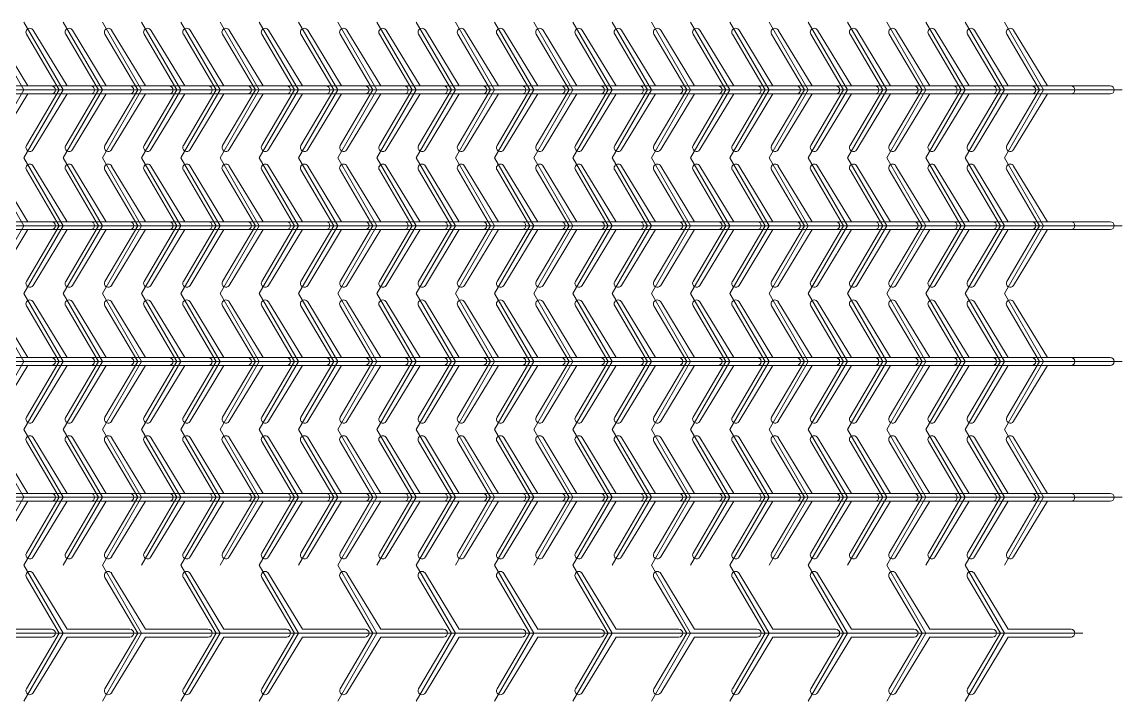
# Model space of a CAD drawing. Header units: metres. Extents: x 0 to 320, y 0 to 183.
# Drawn here: x 179.8 to 320, y 10 to 96.6 of the extents above; entities that cross this region are included whole.
import ezdxf

# ---------------------------------------------------------------- set-up
doc = ezdxf.new("R2010")
doc.units = ezdxf.units.M
doc.layers.add('TOP', color=1, linetype='Continuous', lineweight=0)

msp = doc.modelspace()

# ---------------------------------------------------------------- linework, layer by layer
at = {"layer": 'TOP'}
for p, q in [((180, 87.94), (175, 96.6)), ((180.5, 88.44), (176.18, 95.55)), ((185, 87.94), (180, 96.6)), ((185.5, 88.44), (181.18, 95.55)), ((190, 87.94), (185, 96.6)), ((190.5, 88.44), (186.18, 95.55)), ((195, 87.94), (190, 96.6)), ((195.5, 88.44), (191.18, 95.55)), ((200, 87.94), (195, 96.6)), ((200.5, 88.44), (196.18, 95.55)), ((205, 87.94), (200, 96.6)), ((205.5, 88.44), (201.18, 95.55)), ((210, 87.94), (205, 96.6)), ((210.5, 88.44), (206.18, 95.55)), ((215, 87.94), (210, 96.6)), ((215.5, 88.44), (211.18, 95.55)), ((220, 87.94), (215, 96.6)), ((220.5, 88.44), (216.18, 95.55)), ((225, 87.94), (220, 96.6)), ((225.5, 88.44), (221.18, 95.55)), ((230, 87.94), (225, 96.6)), ((230.5, 88.44), (226.18, 95.55)), ((235, 87.94), (230, 96.6)), ((235.5, 88.44), (231.18, 95.55)), ((240, 87.94), (235, 96.6)), ((240.5, 88.44), (236.18, 95.55)), ((245, 87.94), (240, 96.6)), ((245.5, 88.44), (241.18, 95.55)), ((250, 87.94), (245, 96.6)), ((250.5, 88.44), (246.18, 95.55)), ((255, 87.94), (250, 96.6)), ((255.5, 88.44), (251.18, 95.55)), ((260, 87.94), (255, 96.6)), ((260.5, 88.44), (256.18, 95.55)), ((265, 87.94), (260, 96.6)), ((265.5, 88.44), (261.18, 95.55)), ((270, 87.94), (265, 96.6)), ((270.5, 88.44), (266.18, 95.55)), ((275, 87.94), (270, 96.6)), ((275.5, 88.44), (271.18, 95.55)), ((280, 87.94), (275, 96.6)), ((280.5, 88.44), (276.18, 95.55)), ((285, 87.94), (280, 96.6)), ((285.5, 88.44), (281.18, 95.55)), ((290, 87.94), (285, 96.6)), ((290.5, 88.44), (286.18, 95.55)), ((295, 87.94), (290, 96.6)), ((295.5, 88.44), (291.18, 95.55)), ((300, 87.94), (295, 96.6)), ((300.5, 88.44), (296.18, 95.55)), ((305, 87.94), (300, 96.6)), ((305.5, 88.44), (301.18, 95.55)), ((310, 87.94), (305, 96.6)), ((310.5, 88.44), (306.18, 95.55)), ((180.32, 95.05), (184.5, 87.94)), ((185.32, 95.05), (189.5, 87.94)), ((190.32, 95.05), (194.5, 87.94)), ((195.32, 95.05), (199.5, 87.94)), ((200.32, 95.05), (204.5, 87.94)), ((205.32, 95.05), (209.5, 87.94)), ((210.32, 95.05), (214.5, 87.94)), ((215.32, 95.05), (219.5, 87.94)), ((220.32, 95.05), (224.5, 87.94)), ((225.32, 95.05), (229.5, 87.94)), ((230.32, 95.05), (234.5, 87.94)), ((235.32, 95.05), (239.5, 87.94)), ((240.32, 95.05), (244.5, 87.94)), ((245.32, 95.05), (249.5, 87.94)), ((250.32, 95.05), (254.5, 87.94)), ((255.32, 95.05), (259.5, 87.94)), ((260.32, 95.05), (264.5, 87.94)), ((265.32, 95.05), (269.5, 87.94)), ((270.32, 95.05), (274.5, 87.94)), ((275.32, 95.05), (279.5, 87.94)), ((280.32, 95.05), (284.5, 87.94)), ((285.32, 95.05), (289.5, 87.94)), ((290.32, 95.05), (294.5, 87.94)), ((295.32, 95.05), (299.5, 87.94)), ((300.32, 95.05), (304.5, 87.94)), ((305.32, 95.05), (309.5, 87.94)), ((183.5, 88.44), (175.5, 88.44)), ((188.5, 88.44), (180.5, 88.44)), ((193.5, 88.44), (185.5, 88.44)), ((198.5, 88.44), (190.5, 88.44)), ((203.5, 88.44), (195.5, 88.44)), ((208.5, 88.44), (200.5, 88.44)), ((213.5, 88.44), (205.5, 88.44)), ((218.5, 88.44), (210.5, 88.44)), ((223.5, 88.44), (215.5, 88.44)), ((228.5, 88.44), (220.5, 88.44)), ((233.5, 88.44), (225.5, 88.44)), ((238.5, 88.44), (230.5, 88.44)), ((243.5, 88.44), (235.5, 88.44)), ((248.5, 88.44), (240.5, 88.44)), ((253.5, 88.44), (245.5, 88.44)), ((258.5, 88.44), (250.5, 88.44)), ((263.5, 88.44), (255.5, 88.44)), ((268.5, 88.44), (260.5, 88.44)), ((273.5, 88.44), (265.5, 88.44)), ((278.5, 88.44), (270.5, 88.44)), ((283.5, 88.44), (275.5, 88.44)), ((288.5, 88.44), (280.5, 88.44)), ((293.5, 88.44), (285.5, 88.44)), ((298.5, 88.44), (290.5, 88.44)), ((303.5, 88.44), (295.5, 88.44)), ((308.5, 88.44), (300.5, 88.44)), ((313.5, 88.44), (305.5, 88.44)), ((318.5, 88.44), (310.5, 88.44)), ((170, 87.94), (180, 87.94)), ((180, 87.94), (175, 79.28)), ((175, 87.94), (185, 87.94)), ((175.5, 87.44), (183.5, 87.44)), ((176.18, 80.33), (180.5, 87.44)), ((180, 87.94), (190, 87.94)), ((185, 87.94), (180, 79.28)), ((184.5, 87.94), (180.32, 80.83)), ((180.5, 87.44), (188.5, 87.44)), ((181.18, 80.33), (185.5, 87.44)), ((190, 87.94), (185, 79.28)), ((185, 87.94), (195, 87.94)), ((189.5, 87.94), (185.32, 80.83)), ((185.5, 87.44), (193.5, 87.44)), ((186.18, 80.33), (190.5, 87.44)), ((190, 87.94), (200, 87.94)), ((195, 87.94), (190, 79.28)), ((194.5, 87.94), (190.32, 80.83)), ((190.5, 87.44), (198.5, 87.44)), ((191.18, 80.33), (195.5, 87.44)), ((200, 87.94), (195, 79.28)), ((195, 87.94), (205, 87.94)), ((199.5, 87.94), (195.32, 80.83)), ((195.5, 87.44), (203.5, 87.44)), ((196.18, 80.33), (200.5, 87.44)), ((200, 87.94), (210, 87.94)), ((205, 87.94), (200, 79.28)), ((204.5, 87.94), (200.32, 80.83)), ((200.5, 87.44), (208.5, 87.44)), ((201.18, 80.33), (205.5, 87.44)), ((210, 87.94), (205, 79.28)), ((205, 87.94), (215, 87.94)), ((209.5, 87.94), (205.32, 80.83)), ((205.5, 87.44), (213.5, 87.44)), ((206.18, 80.33), (210.5, 87.44)), ((210, 87.94), (220, 87.94)), ((215, 87.94), (210, 79.28)), ((214.5, 87.94), (210.32, 80.83)), ((210.5, 87.44), (218.5, 87.44)), ((211.18, 80.33), (215.5, 87.44)), ((220, 87.94), (215, 79.28)), ((215, 87.94), (225, 87.94)), ((219.5, 87.94), (215.32, 80.83)), ((215.5, 87.44), (223.5, 87.44)), ((216.18, 80.33), (220.5, 87.44)), ((220, 87.94), (230, 87.94)), ((225, 87.94), (220, 79.28)), ((224.5, 87.94), (220.32, 80.83)), ((220.5, 87.44), (228.5, 87.44)), ((221.18, 80.33), (225.5, 87.44)), ((230, 87.94), (225, 79.28)), ((225, 87.94), (235, 87.94)), ((229.5, 87.94), (225.32, 80.83)), ((225.5, 87.44), (233.5, 87.44)), ((226.18, 80.33), (230.5, 87.44)), ((230, 87.94), (240, 87.94)), ((235, 87.94), (230, 79.28)), ((234.5, 87.94), (230.32, 80.83)), ((230.5, 87.44), (238.5, 87.44)), ((231.18, 80.33), (235.5, 87.44)), ((240, 87.94), (235, 79.28)), ((235, 87.94), (245, 87.94)), ((239.5, 87.94), (235.32, 80.83)), ((235.5, 87.44), (243.5, 87.44)), ((236.18, 80.33), (240.5, 87.44)), ((240, 87.94), (250, 87.94)), ((245, 87.94), (240, 79.28)), ((244.5, 87.94), (240.32, 80.83)), ((240.5, 87.44), (248.5, 87.44)), ((241.18, 80.33), (245.5, 87.44)), ((250, 87.94), (245, 79.28)), ((245, 87.94), (255, 87.94)), ((249.5, 87.94), (245.32, 80.83)), ((245.5, 87.44), (253.5, 87.44)), ((246.18, 80.33), (250.5, 87.44)), ((250, 87.94), (260, 87.94)), ((255, 87.94), (250, 79.28)), ((254.5, 87.94), (250.32, 80.83)), ((250.5, 87.44), (258.5, 87.44)), ((251.18, 80.33), (255.5, 87.44)), ((260, 87.94), (255, 79.28)), ((255, 87.94), (265, 87.94)), ((259.5, 87.94), (255.32, 80.83)), ((255.5, 87.44), (263.5, 87.44)), ((256.18, 80.33), (260.5, 87.44)), ((260, 87.94), (270, 87.94)), ((265, 87.94), (260, 79.28)), ((264.5, 87.94), (260.32, 80.83)), ((260.5, 87.44), (268.5, 87.44)), ((261.18, 80.33), (265.5, 87.44)), ((270, 87.94), (265, 79.28)), ((265, 87.94), (275, 87.94)), ((269.5, 87.94), (265.32, 80.83)), ((265.5, 87.44), (273.5, 87.44)), ((266.18, 80.33), (270.5, 87.44)), ((270, 87.94), (280, 87.94)), ((275, 87.94), (270, 79.28)), ((274.5, 87.94), (270.32, 80.83)), ((270.5, 87.44), (278.5, 87.44)), ((271.18, 80.33), (275.5, 87.44)), ((280, 87.94), (275, 79.28)), ((275, 87.94), (285, 87.94)), ((279.5, 87.94), (275.32, 80.83)), ((275.5, 87.44), (283.5, 87.44)), ((276.18, 80.33), (280.5, 87.44)), ((280, 87.94), (290, 87.94)), ((285, 87.94), (280, 79.28)), ((284.5, 87.94), (280.32, 80.83)), ((280.5, 87.44), (288.5, 87.44)), ((281.18, 80.33), (285.5, 87.44)), ((290, 87.94), (285, 79.28)), ((285, 87.94), (295, 87.94)), ((289.5, 87.94), (285.32, 80.83)), ((285.5, 87.44), (293.5, 87.44)), ((286.18, 80.33), (290.5, 87.44)), ((290, 87.94), (300, 87.94)), ((295, 87.94), (290, 79.28)), ((294.5, 87.94), (290.32, 80.83)), ((290.5, 87.44), (298.5, 87.44)), ((291.18, 80.33), (295.5, 87.44)), ((300, 87.94), (295, 79.28)), ((295, 87.94), (305, 87.94)), ((299.5, 87.94), (295.32, 80.83)), ((295.5, 87.44), (303.5, 87.44)), ((296.18, 80.33), (300.5, 87.44)), ((300, 87.94), (310, 87.94)), ((305, 87.94), (300, 79.28)), ((304.5, 87.94), (300.32, 80.83)), ((300.5, 87.44), (308.5, 87.44)), ((301.18, 80.33), (305.5, 87.44)), ((310, 87.94), (305, 79.28)), ((305, 87.94), (315, 87.94)), ((309.5, 87.94), (305.32, 80.83)), ((305.5, 87.44), (313.5, 87.44)), ((306.18, 80.33), (310.5, 87.44)), ((310, 87.94), (320, 87.94)), ((310.5, 87.44), (318.5, 87.44)), ((180, 70.62), (175, 79.28)), ((185, 70.62), (180, 79.28)), ((190, 70.62), (185, 79.28)), ((195, 70.62), (190, 79.28)), ((200, 70.62), (195, 79.28)), ((205, 70.62), (200, 79.28)), ((210, 70.62), (205, 79.28)), ((215, 70.62), (210, 79.28)), ((220, 70.62), (215, 79.28)), ((225, 70.62), (220, 79.28)), ((230, 70.62), (225, 79.28)), ((235, 70.62), (230, 79.28)), ((240, 70.62), (235, 79.28)), ((245, 70.62), (240, 79.28)), ((250, 70.62), (245, 79.28)), ((255, 70.62), (250, 79.28)), ((260, 70.62), (255, 79.28)), ((265, 70.62), (260, 79.28)), ((270, 70.62), (265, 79.28)), ((275, 70.62), (270, 79.28)), ((280, 70.62), (275, 79.28)), ((285, 70.62), (280, 79.28)), ((290, 70.62), (285, 79.28)), ((295, 70.62), (290, 79.28)), ((300, 70.62), (295, 79.28)), ((305, 70.62), (300, 79.28)), ((310, 70.62), (305, 79.28)), ((180.5, 71.12), (176.18, 78.23)), ((180.32, 77.73), (184.5, 70.62)), ((185.5, 71.12), (181.18, 78.23)), ((185.32, 77.73), (189.5, 70.62)), ((190.5, 71.12), (186.18, 78.23)), ((190.32, 77.73), (194.5, 70.62)), ((195.5, 71.12), (191.18, 78.23)), ((195.32, 77.73), (199.5, 70.62)), ((200.5, 71.12), (196.18, 78.23)), ((200.32, 77.73), (204.5, 70.62)), ((205.5, 71.12), (201.18, 78.23)), ((205.32, 77.73), (209.5, 70.62)), ((210.5, 71.12), (206.18, 78.23)), ((210.32, 77.73), (214.5, 70.62)), ((215.5, 71.12), (211.18, 78.23)), ((215.32, 77.73), (219.5, 70.62)), ((220.5, 71.12), (216.18, 78.23)), ((220.32, 77.73), (224.5, 70.62)), ((225.5, 71.12), (221.18, 78.23)), ((225.32, 77.73), (229.5, 70.62)), ((230.5, 71.12), (226.18, 78.23)), ((230.32, 77.73), (234.5, 70.62)), ((235.5, 71.12), (231.18, 78.23)), ((235.32, 77.73), (239.5, 70.62)), ((240.5, 71.12), (236.18, 78.23)), ((240.32, 77.73), (244.5, 70.62)), ((245.5, 71.12), (241.18, 78.23)), ((245.32, 77.73), (249.5, 70.62)), ((250.5, 71.12), (246.18, 78.23)), ((250.32, 77.73), (254.5, 70.62)), ((255.5, 71.12), (251.18, 78.23)), ((255.32, 77.73), (259.5, 70.62)), ((260.5, 71.12), (256.18, 78.23)), ((260.32, 77.73), (264.5, 70.62)), ((265.5, 71.12), (261.18, 78.23)), ((265.32, 77.73), (269.5, 70.62)), ((270.5, 71.12), (266.18, 78.23)), ((270.32, 77.73), (274.5, 70.62)), ((275.5, 71.12), (271.18, 78.23)), ((275.32, 77.73), (279.5, 70.62)), ((280.5, 71.12), (276.18, 78.23)), ((280.32, 77.73), (284.5, 70.62)), ((285.5, 71.12), (281.18, 78.23)), ((285.32, 77.73), (289.5, 70.62)), ((290.5, 71.12), (286.18, 78.23)), ((290.32, 77.73), (294.5, 70.62)), ((295.5, 71.12), (291.18, 78.23)), ((295.32, 77.73), (299.5, 70.62)), ((300.5, 71.12), (296.18, 78.23)), ((300.32, 77.73), (304.5, 70.62)), ((305.5, 71.12), (301.18, 78.23)), ((305.32, 77.73), (309.5, 70.62)), ((310.5, 71.12), (306.18, 78.23)), ((170, 70.62), (180, 70.62)), ((180, 70.62), (175, 61.96)), ((175, 70.62), (185, 70.62)), ((183.5, 71.12), (175.5, 71.12)), ((180, 70.62), (190, 70.62)), ((185, 70.62), (180, 61.96)), ((184.5, 70.62), (180.32, 63.51)), ((188.5, 71.12), (180.5, 71.12)), ((190, 70.62), (185, 61.96)), ((185, 70.62), (195, 70.62)), ((189.5, 70.62), (185.32, 63.51)), ((193.5, 71.12), (185.5, 71.12)), ((190, 70.62), (200, 70.62)), ((195, 70.62), (190, 61.96)), ((194.5, 70.62), (190.32, 63.51)), ((198.5, 71.12), (190.5, 71.12)), ((200, 70.62), (195, 61.96)), ((195, 70.62), (205, 70.62)), ((199.5, 70.62), (195.32, 63.51)), ((203.5, 71.12), (195.5, 71.12)), ((200, 70.62), (210, 70.62)), ((205, 70.62), (200, 61.96)), ((204.5, 70.62), (200.32, 63.51)), ((208.5, 71.12), (200.5, 71.12)), ((210, 70.62), (205, 61.96)), ((205, 70.62), (215, 70.62)), ((209.5, 70.62), (205.32, 63.51)), ((213.5, 71.12), (205.5, 71.12)), ((210, 70.62), (220, 70.62)), ((215, 70.62), (210, 61.96)), ((214.5, 70.62), (210.32, 63.51)), ((218.5, 71.12), (210.5, 71.12)), ((220, 70.62), (215, 61.96)), ((215, 70.62), (225, 70.62)), ((219.5, 70.62), (215.32, 63.51)), ((223.5, 71.12), (215.5, 71.12)), ((220, 70.62), (230, 70.62)), ((225, 70.62), (220, 61.96)), ((224.5, 70.62), (220.32, 63.51)), ((228.5, 71.12), (220.5, 71.12)), ((230, 70.62), (225, 61.96)), ((225, 70.62), (235, 70.62)), ((229.5, 70.62), (225.32, 63.51)), ((233.5, 71.12), (225.5, 71.12)), ((230, 70.62), (240, 70.62)), ((235, 70.62), (230, 61.96)), ((234.5, 70.62), (230.32, 63.51)), ((238.5, 71.12), (230.5, 71.12)), ((240, 70.62), (235, 61.96)), ((235, 70.62), (245, 70.62)), ((239.5, 70.62), (235.32, 63.51)), ((243.5, 71.12), (235.5, 71.12)), ((240, 70.62), (250, 70.62)), ((245, 70.62), (240, 61.96)), ((244.5, 70.62), (240.32, 63.51)), ((248.5, 71.12), (240.5, 71.12)), ((250, 70.62), (245, 61.96)), ((245, 70.62), (255, 70.62)), ((249.5, 70.62), (245.32, 63.51)), ((253.5, 71.12), (245.5, 71.12)), ((250, 70.62), (260, 70.62)), ((255, 70.62), (250, 61.96)), ((254.5, 70.62), (250.32, 63.51)), ((258.5, 71.12), (250.5, 71.12)), ((260, 70.62), (255, 61.96)), ((255, 70.62), (265, 70.62)), ((259.5, 70.62), (255.32, 63.51)), ((263.5, 71.12), (255.5, 71.12)), ((260, 70.62), (270, 70.62)), ((265, 70.62), (260, 61.96)), ((264.5, 70.62), (260.32, 63.51)), ((268.5, 71.12), (260.5, 71.12)), ((270, 70.62), (265, 61.96)), ((265, 70.62), (275, 70.62)), ((269.5, 70.62), (265.32, 63.51)), ((273.5, 71.12), (265.5, 71.12)), ((270, 70.62), (280, 70.62)), ((275, 70.62), (270, 61.96)), ((274.5, 70.62), (270.32, 63.51)), ((278.5, 71.12), (270.5, 71.12)), ((280, 70.62), (275, 61.96)), ((275, 70.62), (285, 70.62)), ((279.5, 70.62), (275.32, 63.51)), ((283.5, 71.12), (275.5, 71.12)), ((280, 70.62), (290, 70.62)), ((285, 70.62), (280, 61.96)), ((284.5, 70.62), (280.32, 63.51)), ((288.5, 71.12), (280.5, 71.12)), ((290, 70.62), (285, 61.96)), ((285, 70.62), (295, 70.62)), ((289.5, 70.62), (285.32, 63.51)), ((293.5, 71.12), (285.5, 71.12)), ((290, 70.62), (300, 70.62)), ((295, 70.62), (290, 61.96)), ((294.5, 70.62), (290.32, 63.51)), ((298.5, 71.12), (290.5, 71.12)), ((300, 70.62), (295, 61.96)), ((295, 70.62), (305, 70.62)), ((299.5, 70.62), (295.32, 63.51)), ((303.5, 71.12), (295.5, 71.12)), ((300, 70.62), (310, 70.62)), ((305, 70.62), (300, 61.96)), ((304.5, 70.62), (300.32, 63.51)), ((308.5, 71.12), (300.5, 71.12)), ((310, 70.62), (305, 61.96)), ((305, 70.62), (315, 70.62)), ((309.5, 70.62), (305.32, 63.51)), ((313.5, 71.12), (305.5, 71.12)), ((310, 70.62), (320, 70.62)), ((318.5, 71.12), (310.5, 71.12)), ((175.5, 70.12), (183.5, 70.12)), ((176.18, 63.01), (180.5, 70.12)), ((180.5, 70.12), (188.5, 70.12)), ((181.18, 63.01), (185.5, 70.12)), ((185.5, 70.12), (193.5, 70.12)), ((186.18, 63.01), (190.5, 70.12)), ((190.5, 70.12), (198.5, 70.12)), ((191.18, 63.01), (195.5, 70.12)), ((195.5, 70.12), (203.5, 70.12)), ((196.18, 63.01), (200.5, 70.12)), ((200.5, 70.12), (208.5, 70.12)), ((201.18, 63.01), (205.5, 70.12)), ((205.5, 70.12), (213.5, 70.12)), ((206.18, 63.01), (210.5, 70.12)), ((210.5, 70.12), (218.5, 70.12)), ((211.18, 63.01), (215.5, 70.12)), ((215.5, 70.12), (223.5, 70.12)), ((216.18, 63.01), (220.5, 70.12)), ((220.5, 70.12), (228.5, 70.12)), ((221.18, 63.01), (225.5, 70.12)), ((225.5, 70.12), (233.5, 70.12)), ((226.18, 63.01), (230.5, 70.12)), ((230.5, 70.12), (238.5, 70.12)), ((231.18, 63.01), (235.5, 70.12)), ((235.5, 70.12), (243.5, 70.12)), ((236.18, 63.01), (240.5, 70.12)), ((240.5, 70.12), (248.5, 70.12)), ((241.18, 63.01), (245.5, 70.12)), ((245.5, 70.12), (253.5, 70.12)), ((246.18, 63.01), (250.5, 70.12)), ((250.5, 70.12), (258.5, 70.12)), ((251.18, 63.01), (255.5, 70.12)), ((255.5, 70.12), (263.5, 70.12)), ((256.18, 63.01), (260.5, 70.12)), ((260.5, 70.12), (268.5, 70.12)), ((261.18, 63.01), (265.5, 70.12)), ((265.5, 70.12), (273.5, 70.12)), ((266.18, 63.01), (270.5, 70.12)), ((270.5, 70.12), (278.5, 70.12)), ((271.18, 63.01), (275.5, 70.12)), ((275.5, 70.12), (283.5, 70.12)), ((276.18, 63.01), (280.5, 70.12)), ((280.5, 70.12), (288.5, 70.12)), ((281.18, 63.01), (285.5, 70.12)), ((285.5, 70.12), (293.5, 70.12)), ((286.18, 63.01), (290.5, 70.12)), ((290.5, 70.12), (298.5, 70.12)), ((291.18, 63.01), (295.5, 70.12)), ((295.5, 70.12), (303.5, 70.12)), ((296.18, 63.01), (300.5, 70.12)), ((300.5, 70.12), (308.5, 70.12)), ((301.18, 63.01), (305.5, 70.12)), ((305.5, 70.12), (313.5, 70.12)), ((306.18, 63.01), (310.5, 70.12)), ((310.5, 70.12), (318.5, 70.12)), ((180, 53.3), (175, 61.96)), ((185, 53.3), (180, 61.96)), ((190, 53.3), (185, 61.96)), ((195, 53.3), (190, 61.96)), ((200, 53.3), (195, 61.96)), ((205, 53.3), (200, 61.96)), ((210, 53.3), (205, 61.96)), ((215, 53.3), (210, 61.96)), ((220, 53.3), (215, 61.96)), ((225, 53.3), (220, 61.96)), ((230, 53.3), (225, 61.96)), ((235, 53.3), (230, 61.96)), ((240, 53.3), (235, 61.96)), ((245, 53.3), (240, 61.96)), ((250, 53.3), (245, 61.96)), ((255, 53.3), (250, 61.96)), ((260, 53.3), (255, 61.96)), ((265, 53.3), (260, 61.96)), ((270, 53.3), (265, 61.96)), ((275, 53.3), (270, 61.96)), ((280, 53.3), (275, 61.96)), ((285, 53.3), (280, 61.96)), ((290, 53.3), (285, 61.96)), ((295, 53.3), (290, 61.96)), ((300, 53.3), (295, 61.96)), ((305, 53.3), (300, 61.96)), ((310, 53.3), (305, 61.96)), ((180.5, 53.8), (176.18, 60.91)), ((180.32, 60.41), (184.5, 53.3)), ((185.5, 53.8), (181.18, 60.91)), ((185.32, 60.41), (189.5, 53.3)), ((190.5, 53.8), (186.18, 60.91)), ((190.32, 60.41), (194.5, 53.3)), ((195.5, 53.8), (191.18, 60.91)), ((195.32, 60.41), (199.5, 53.3)), ((200.5, 53.8), (196.18, 60.91)), ((200.32, 60.41), (204.5, 53.3)), ((205.5, 53.8), (201.18, 60.91)), ((205.32, 60.41), (209.5, 53.3)), ((210.5, 53.8), (206.18, 60.91)), ((210.32, 60.41), (214.5, 53.3)), ((215.5, 53.8), (211.18, 60.91)), ((215.32, 60.41), (219.5, 53.3)), ((220.5, 53.8), (216.18, 60.91)), ((220.32, 60.41), (224.5, 53.3)), ((225.5, 53.8), (221.18, 60.91)), ((225.32, 60.41), (229.5, 53.3)), ((230.5, 53.8), (226.18, 60.91)), ((230.32, 60.41), (234.5, 53.3)), ((235.5, 53.8), (231.18, 60.91)), ((235.32, 60.41), (239.5, 53.3)), ((240.5, 53.8), (236.18, 60.91)), ((240.32, 60.41), (244.5, 53.3)), ((245.5, 53.8), (241.18, 60.91)), ((245.32, 60.41), (249.5, 53.3)), ((250.5, 53.8), (246.18, 60.91)), ((250.32, 60.41), (254.5, 53.3)), ((255.5, 53.8), (251.18, 60.91)), ((255.32, 60.41), (259.5, 53.3)), ((260.5, 53.8), (256.18, 60.91)), ((260.32, 60.41), (264.5, 53.3)), ((265.5, 53.8), (261.18, 60.91)), ((265.32, 60.41), (269.5, 53.3)), ((270.5, 53.8), (266.18, 60.91)), ((270.32, 60.41), (274.5, 53.3)), ((275.5, 53.8), (271.18, 60.91)), ((275.32, 60.41), (279.5, 53.3)), ((280.5, 53.8), (276.18, 60.91)), ((280.32, 60.41), (284.5, 53.3)), ((285.5, 53.8), (281.18, 60.91)), ((285.32, 60.41), (289.5, 53.3)), ((290.5, 53.8), (286.18, 60.91)), ((290.32, 60.41), (294.5, 53.3)), ((295.5, 53.8), (291.18, 60.91)), ((295.32, 60.41), (299.5, 53.3)), ((300.5, 53.8), (296.18, 60.91)), ((300.32, 60.41), (304.5, 53.3)), ((305.5, 53.8), (301.18, 60.91)), ((305.32, 60.41), (309.5, 53.3)), ((310.5, 53.8), (306.18, 60.91)), ((170, 53.3), (180, 53.3)), ((180, 53.3), (175, 44.64)), ((175, 53.3), (185, 53.3)), ((183.5, 53.8), (175.5, 53.8)), ((180, 53.3), (190, 53.3)), ((185, 53.3), (180, 44.64)), ((184.5, 53.3), (180.32, 46.19)), ((188.5, 53.8), (180.5, 53.8)), ((190, 53.3), (185, 44.64)), ((185, 53.3), (195, 53.3)), ((189.5, 53.3), (185.32, 46.19)), ((193.5, 53.8), (185.5, 53.8)), ((190, 53.3), (200, 53.3)), ((195, 53.3), (190, 44.64)), ((194.5, 53.3), (190.32, 46.19)), ((198.5, 53.8), (190.5, 53.8)), ((200, 53.3), (195, 44.64)), ((195, 53.3), (205, 53.3)), ((199.5, 53.3), (195.32, 46.19)), ((203.5, 53.8), (195.5, 53.8)), ((200, 53.3), (210, 53.3)), ((205, 53.3), (200, 44.64)), ((204.5, 53.3), (200.32, 46.19)), ((208.5, 53.8), (200.5, 53.8)), ((210, 53.3), (205, 44.64)), ((205, 53.3), (215, 53.3)), ((209.5, 53.3), (205.32, 46.19)), ((213.5, 53.8), (205.5, 53.8)), ((210, 53.3), (220, 53.3)), ((215, 53.3), (210, 44.64)), ((214.5, 53.3), (210.32, 46.19)), ((218.5, 53.8), (210.5, 53.8)), ((220, 53.3), (215, 44.64)), ((215, 53.3), (225, 53.3)), ((219.5, 53.3), (215.32, 46.19)), ((223.5, 53.8), (215.5, 53.8)), ((220, 53.3), (230, 53.3)), ((225, 53.3), (220, 44.64)), ((224.5, 53.3), (220.32, 46.19)), ((228.5, 53.8), (220.5, 53.8)), ((230, 53.3), (225, 44.64)), ((225, 53.3), (235, 53.3)), ((229.5, 53.3), (225.32, 46.19)), ((233.5, 53.8), (225.5, 53.8)), ((230, 53.3), (240, 53.3)), ((235, 53.3), (230, 44.64)), ((234.5, 53.3), (230.32, 46.19)), ((238.5, 53.8), (230.5, 53.8)), ((240, 53.3), (235, 44.64)), ((235, 53.3), (245, 53.3)), ((239.5, 53.3), (235.32, 46.19)), ((243.5, 53.8), (235.5, 53.8)), ((240, 53.3), (250, 53.3)), ((245, 53.3), (240, 44.64)), ((244.5, 53.3), (240.32, 46.19)), ((248.5, 53.8), (240.5, 53.8)), ((250, 53.3), (245, 44.64)), ((245, 53.3), (255, 53.3)), ((249.5, 53.3), (245.32, 46.19)), ((253.5, 53.8), (245.5, 53.8)), ((250, 53.3), (260, 53.3)), ((255, 53.3), (250, 44.64)), ((254.5, 53.3), (250.32, 46.19)), ((258.5, 53.8), (250.5, 53.8)), ((260, 53.3), (255, 44.64)), ((255, 53.3), (265, 53.3)), ((259.5, 53.3), (255.32, 46.19)), ((263.5, 53.8), (255.5, 53.8)), ((260, 53.3), (270, 53.3)), ((265, 53.3), (260, 44.64)), ((264.5, 53.3), (260.32, 46.19)), ((268.5, 53.8), (260.5, 53.8)), ((270, 53.3), (265, 44.64)), ((265, 53.3), (275, 53.3)), ((269.5, 53.3), (265.32, 46.19)), ((273.5, 53.8), (265.5, 53.8)), ((270, 53.3), (280, 53.3)), ((275, 53.3), (270, 44.64)), ((274.5, 53.3), (270.32, 46.19)), ((278.5, 53.8), (270.5, 53.8)), ((280, 53.3), (275, 44.64)), ((275, 53.3), (285, 53.3)), ((279.5, 53.3), (275.32, 46.19)), ((283.5, 53.8), (275.5, 53.8)), ((280, 53.3), (290, 53.3)), ((285, 53.3), (280, 44.64)), ((284.5, 53.3), (280.32, 46.19)), ((288.5, 53.8), (280.5, 53.8)), ((290, 53.3), (285, 44.64)), ((285, 53.3), (295, 53.3)), ((289.5, 53.3), (285.32, 46.19)), ((293.5, 53.8), (285.5, 53.8)), ((290, 53.3), (300, 53.3)), ((295, 53.3), (290, 44.64)), ((294.5, 53.3), (290.32, 46.19)), ((298.5, 53.8), (290.5, 53.8)), ((300, 53.3), (295, 44.64)), ((295, 53.3), (305, 53.3)), ((299.5, 53.3), (295.32, 46.19)), ((303.5, 53.8), (295.5, 53.8)), ((300, 53.3), (310, 53.3)), ((305, 53.3), (300, 44.64)), ((304.5, 53.3), (300.32, 46.19)), ((308.5, 53.8), (300.5, 53.8)), ((310, 53.3), (305, 44.64)), ((305, 53.3), (315, 53.3)), ((309.5, 53.3), (305.32, 46.19)), ((313.5, 53.8), (305.5, 53.8)), ((310, 53.3), (320, 53.3)), ((318.5, 53.8), (310.5, 53.8)), ((175.5, 52.8), (183.5, 52.8)), ((176.18, 45.69), (180.5, 52.8)), ((180.5, 52.8), (188.5, 52.8)), ((181.18, 45.69), (185.5, 52.8)), ((185.5, 52.8), (193.5, 52.8)), ((186.18, 45.69), (190.5, 52.8)), ((190.5, 52.8), (198.5, 52.8)), ((191.18, 45.69), (195.5, 52.8)), ((195.5, 52.8), (203.5, 52.8)), ((196.18, 45.69), (200.5, 52.8)), ((200.5, 52.8), (208.5, 52.8)), ((201.18, 45.69), (205.5, 52.8)), ((205.5, 52.8), (213.5, 52.8)), ((206.18, 45.69), (210.5, 52.8)), ((210.5, 52.8), (218.5, 52.8)), ((211.18, 45.69), (215.5, 52.8)), ((215.5, 52.8), (223.5, 52.8)), ((216.18, 45.69), (220.5, 52.8)), ((220.5, 52.8), (228.5, 52.8)), ((221.18, 45.69), (225.5, 52.8)), ((225.5, 52.8), (233.5, 52.8)), ((226.18, 45.69), (230.5, 52.8)), ((230.5, 52.8), (238.5, 52.8)), ((231.18, 45.69), (235.5, 52.8)), ((235.5, 52.8), (243.5, 52.8)), ((236.18, 45.69), (240.5, 52.8)), ((240.5, 52.8), (248.5, 52.8)), ((241.18, 45.69), (245.5, 52.8)), ((245.5, 52.8), (253.5, 52.8)), ((246.18, 45.69), (250.5, 52.8)), ((250.5, 52.8), (258.5, 52.8)), ((251.18, 45.69), (255.5, 52.8)), ((255.5, 52.8), (263.5, 52.8)), ((256.18, 45.69), (260.5, 52.8)), ((260.5, 52.8), (268.5, 52.8)), ((261.18, 45.69), (265.5, 52.8)), ((265.5, 52.8), (273.5, 52.8)), ((266.18, 45.69), (270.5, 52.8)), ((270.5, 52.8), (278.5, 52.8)), ((271.18, 45.69), (275.5, 52.8)), ((275.5, 52.8), (283.5, 52.8)), ((276.18, 45.69), (280.5, 52.8)), ((280.5, 52.8), (288.5, 52.8)), ((281.18, 45.69), (285.5, 52.8)), ((285.5, 52.8), (293.5, 52.8)), ((286.18, 45.69), (290.5, 52.8)), ((290.5, 52.8), (298.5, 52.8)), ((291.18, 45.69), (295.5, 52.8)), ((295.5, 52.8), (303.5, 52.8)), ((296.18, 45.69), (300.5, 52.8)), ((300.5, 52.8), (308.5, 52.8)), ((301.18, 45.69), (305.5, 52.8)), ((305.5, 52.8), (313.5, 52.8)), ((306.18, 45.69), (310.5, 52.8)), ((310.5, 52.8), (318.5, 52.8)), ((180, 35.98), (175, 44.64)), ((180.5, 36.48), (176.18, 43.59)), ((185, 35.98), (180, 44.64)), ((185.5, 36.48), (181.18, 43.59)), ((190, 35.98), (185, 44.64)), ((190.5, 36.48), (186.18, 43.59)), ((195, 35.98), (190, 44.64)), ((195.5, 36.48), (191.18, 43.59)), ((200, 35.98), (195, 44.64)), ((200.5, 36.48), (196.18, 43.59)), ((205, 35.98), (200, 44.64)), ((205.5, 36.48), (201.18, 43.59)), ((210, 35.98), (205, 44.64)), ((210.5, 36.48), (206.18, 43.59)), ((215, 35.98), (210, 44.64)), ((215.5, 36.48), (211.18, 43.59)), ((220, 35.98), (215, 44.64)), ((220.5, 36.48), (216.18, 43.59)), ((225, 35.98), (220, 44.64)), ((225.5, 36.48), (221.18, 43.59)), ((230, 35.98), (225, 44.64)), ((230.5, 36.48), (226.18, 43.59)), ((235, 35.98), (230, 44.64)), ((235.5, 36.48), (231.18, 43.59)), ((240, 35.98), (235, 44.64)), ((240.5, 36.48), (236.18, 43.59)), ((245, 35.98), (240, 44.64)), ((245.5, 36.48), (241.18, 43.59)), ((250, 35.98), (245, 44.64)), ((250.5, 36.48), (246.18, 43.59)), ((255, 35.98), (250, 44.64)), ((255.5, 36.48), (251.18, 43.59)), ((260, 35.98), (255, 44.64)), ((260.5, 36.48), (256.18, 43.59)), ((265, 35.98), (260, 44.64)), ((265.5, 36.48), (261.18, 43.59)), ((270, 35.98), (265, 44.64)), ((270.5, 36.48), (266.18, 43.59)), ((275, 35.98), (270, 44.64)), ((275.5, 36.48), (271.18, 43.59)), ((280, 35.98), (275, 44.64)), ((280.5, 36.48), (276.18, 43.59)), ((285, 35.98), (280, 44.64)), ((285.5, 36.48), (281.18, 43.59)), ((290, 35.98), (285, 44.64)), ((290.5, 36.48), (286.18, 43.59)), ((295, 35.98), (290, 44.64)), ((295.5, 36.48), (291.18, 43.59)), ((300, 35.98), (295, 44.64)), ((300.5, 36.48), (296.18, 43.59)), ((305, 35.98), (300, 44.64)), ((305.5, 36.48), (301.18, 43.59)), ((310, 35.98), (305, 44.64)), ((310.5, 36.48), (306.18, 43.59)), ((180.32, 43.09), (184.5, 35.98)), ((185.32, 43.09), (189.5, 35.98)), ((190.32, 43.09), (194.5, 35.98)), ((195.32, 43.09), (199.5, 35.98)), ((200.32, 43.09), (204.5, 35.98)), ((205.32, 43.09), (209.5, 35.98)), ((210.32, 43.09), (214.5, 35.98)), ((215.32, 43.09), (219.5, 35.98)), ((220.32, 43.09), (224.5, 35.98)), ((225.32, 43.09), (229.5, 35.98)), ((230.32, 43.09), (234.5, 35.98)), ((235.32, 43.09), (239.5, 35.98)), ((240.32, 43.09), (244.5, 35.98)), ((245.32, 43.09), (249.5, 35.98)), ((250.32, 43.09), (254.5, 35.98)), ((255.32, 43.09), (259.5, 35.98)), ((260.32, 43.09), (264.5, 35.98)), ((265.32, 43.09), (269.5, 35.98)), ((270.32, 43.09), (274.5, 35.98)), ((275.32, 43.09), (279.5, 35.98)), ((280.32, 43.09), (284.5, 35.98)), ((285.32, 43.09), (289.5, 35.98)), ((290.32, 43.09), (294.5, 35.98)), ((295.32, 43.09), (299.5, 35.98)), ((300.32, 43.09), (304.5, 35.98)), ((305.32, 43.09), (309.5, 35.98)), ((183.5, 36.48), (175.5, 36.48)), ((188.5, 36.48), (180.5, 36.48)), ((193.5, 36.48), (185.5, 36.48)), ((198.5, 36.48), (190.5, 36.48)), ((203.5, 36.48), (195.5, 36.48)), ((208.5, 36.48), (200.5, 36.48)), ((213.5, 36.48), (205.5, 36.48)), ((218.5, 36.48), (210.5, 36.48)), ((223.5, 36.48), (215.5, 36.48)), ((228.5, 36.48), (220.5, 36.48)), ((233.5, 36.48), (225.5, 36.48)), ((238.5, 36.48), (230.5, 36.48)), ((243.5, 36.48), (235.5, 36.48)), ((248.5, 36.48), (240.5, 36.48)), ((253.5, 36.48), (245.5, 36.48)), ((258.5, 36.48), (250.5, 36.48)), ((263.5, 36.48), (255.5, 36.48)), ((268.5, 36.48), (260.5, 36.48)), ((273.5, 36.48), (265.5, 36.48)), ((278.5, 36.48), (270.5, 36.48)), ((283.5, 36.48), (275.5, 36.48)), ((288.5, 36.48), (280.5, 36.48)), ((293.5, 36.48), (285.5, 36.48)), ((298.5, 36.48), (290.5, 36.48)), ((303.5, 36.48), (295.5, 36.48)), ((308.5, 36.48), (300.5, 36.48)), ((313.5, 36.48), (305.5, 36.48)), ((318.5, 36.48), (310.5, 36.48)), ((170, 35.98), (180, 35.98)), ((180, 35.98), (175, 27.32)), ((175, 35.98), (185, 35.98)), ((175.5, 35.48), (183.5, 35.48)), ((176.18, 28.37), (180.5, 35.48)), ((180, 35.98), (190, 35.98)), ((185, 35.98), (180, 27.32)), ((184.5, 35.98), (180.32, 28.87)), ((180.5, 35.48), (188.5, 35.48)), ((181.18, 28.37), (185.5, 35.48)), ((190, 35.98), (185, 27.32)), ((185, 35.98), (195, 35.98)), ((189.5, 35.98), (185.32, 28.87)), ((185.5, 35.48), (193.5, 35.48)), ((186.18, 28.37), (190.5, 35.48)), ((190, 35.98), (200, 35.98)), ((195, 35.98), (190, 27.32)), ((194.5, 35.98), (190.32, 28.87)), ((190.5, 35.48), (198.5, 35.48)), ((191.18, 28.37), (195.5, 35.48)), ((200, 35.98), (195, 27.32)), ((195, 35.98), (205, 35.98)), ((199.5, 35.98), (195.32, 28.87)), ((195.5, 35.48), (203.5, 35.48)), ((196.18, 28.37), (200.5, 35.48)), ((200, 35.98), (210, 35.98)), ((205, 35.98), (200, 27.32)), ((204.5, 35.98), (200.32, 28.87)), ((200.5, 35.48), (208.5, 35.48)), ((201.18, 28.37), (205.5, 35.48)), ((210, 35.98), (205, 27.32)), ((205, 35.98), (215, 35.98)), ((209.5, 35.98), (205.32, 28.87)), ((205.5, 35.48), (213.5, 35.48)), ((206.18, 28.37), (210.5, 35.48)), ((210, 35.98), (220, 35.98)), ((215, 35.98), (210, 27.32)), ((214.5, 35.98), (210.32, 28.87)), ((210.5, 35.48), (218.5, 35.48)), ((211.18, 28.37), (215.5, 35.48)), ((220, 35.98), (215, 27.32)), ((215, 35.98), (225, 35.98)), ((219.5, 35.98), (215.32, 28.87)), ((215.5, 35.48), (223.5, 35.48)), ((216.18, 28.37), (220.5, 35.48)), ((220, 35.98), (230, 35.98)), ((225, 35.98), (220, 27.32)), ((224.5, 35.98), (220.32, 28.87)), ((220.5, 35.48), (228.5, 35.48)), ((221.18, 28.37), (225.5, 35.48)), ((230, 35.98), (225, 27.32)), ((225, 35.98), (235, 35.98)), ((229.5, 35.98), (225.32, 28.87)), ((225.5, 35.48), (233.5, 35.48)), ((226.18, 28.37), (230.5, 35.48)), ((230, 35.98), (240, 35.98)), ((235, 35.98), (230, 27.32)), ((234.5, 35.98), (230.32, 28.87)), ((230.5, 35.48), (238.5, 35.48)), ((231.18, 28.37), (235.5, 35.48)), ((240, 35.98), (235, 27.32)), ((235, 35.98), (245, 35.98)), ((239.5, 35.98), (235.32, 28.87)), ((235.5, 35.48), (243.5, 35.48)), ((236.18, 28.37), (240.5, 35.48)), ((240, 35.98), (250, 35.98)), ((245, 35.98), (240, 27.32)), ((244.5, 35.98), (240.32, 28.87)), ((240.5, 35.48), (248.5, 35.48)), ((241.18, 28.37), (245.5, 35.48)), ((250, 35.98), (245, 27.32)), ((245, 35.98), (255, 35.98)), ((249.5, 35.98), (245.32, 28.87)), ((245.5, 35.48), (253.5, 35.48)), ((246.18, 28.37), (250.5, 35.48)), ((250, 35.98), (260, 35.98)), ((255, 35.98), (250, 27.32)), ((254.5, 35.98), (250.32, 28.87)), ((250.5, 35.48), (258.5, 35.48)), ((251.18, 28.37), (255.5, 35.48)), ((260, 35.98), (255, 27.32)), ((255, 35.98), (265, 35.98)), ((259.5, 35.98), (255.32, 28.87)), ((255.5, 35.48), (263.5, 35.48)), ((256.18, 28.37), (260.5, 35.48)), ((260, 35.98), (270, 35.98)), ((265, 35.98), (260, 27.32)), ((264.5, 35.98), (260.32, 28.87)), ((260.5, 35.48), (268.5, 35.48)), ((261.18, 28.37), (265.5, 35.48)), ((270, 35.98), (265, 27.32)), ((265, 35.98), (275, 35.98)), ((269.5, 35.98), (265.32, 28.87)), ((265.5, 35.48), (273.5, 35.48)), ((266.18, 28.37), (270.5, 35.48)), ((270, 35.98), (280, 35.98)), ((275, 35.98), (270, 27.32)), ((274.5, 35.98), (270.32, 28.87)), ((270.5, 35.48), (278.5, 35.48)), ((271.18, 28.37), (275.5, 35.48)), ((280, 35.98), (275, 27.32)), ((275, 35.98), (285, 35.98)), ((279.5, 35.98), (275.32, 28.87)), ((275.5, 35.48), (283.5, 35.48)), ((276.18, 28.37), (280.5, 35.48)), ((280, 35.98), (290, 35.98)), ((285, 35.98), (280, 27.32)), ((284.5, 35.98), (280.32, 28.87)), ((280.5, 35.48), (288.5, 35.48)), ((281.18, 28.37), (285.5, 35.48)), ((290, 35.98), (285, 27.32)), ((285, 35.98), (295, 35.98)), ((289.5, 35.98), (285.32, 28.87)), ((285.5, 35.48), (293.5, 35.48)), ((286.18, 28.37), (290.5, 35.48)), ((290, 35.98), (300, 35.98)), ((295, 35.98), (290, 27.32)), ((294.5, 35.98), (290.32, 28.87)), ((290.5, 35.48), (298.5, 35.48)), ((291.18, 28.37), (295.5, 35.48)), ((300, 35.98), (295, 27.32)), ((295, 35.98), (305, 35.98)), ((299.5, 35.98), (295.32, 28.87)), ((295.5, 35.48), (303.5, 35.48)), ((296.18, 28.37), (300.5, 35.48)), ((300, 35.98), (310, 35.98)), ((305, 35.98), (300, 27.32)), ((304.5, 35.98), (300.32, 28.87)), ((300.5, 35.48), (308.5, 35.48)), ((301.18, 28.37), (305.5, 35.48)), ((310, 35.98), (305, 27.32)), ((305, 35.98), (315, 35.98)), ((309.5, 35.98), (305.32, 28.87)), ((305.5, 35.48), (313.5, 35.48)), ((306.18, 28.37), (310.5, 35.48)), ((310, 35.98), (320, 35.98)), ((310.5, 35.48), (318.5, 35.48)), ((185, 18.66), (180, 27.32)), ((195, 18.66), (190, 27.32)), ((205, 18.66), (200, 27.32)), ((215, 18.66), (210, 27.32)), ((225, 18.66), (220, 27.32)), ((235, 18.66), (230, 27.32)), ((245, 18.66), (240, 27.32)), ((255, 18.66), (250, 27.32)), ((265, 18.66), (260, 27.32)), ((275, 18.66), (270, 27.32)), ((285, 18.66), (280, 27.32)), ((295, 18.66), (290, 27.32)), ((305, 18.66), (300, 27.32)), ((180.32, 25.77), (184.5, 18.66)), ((185.5, 19.16), (181.18, 26.27)), ((190.32, 25.77), (194.5, 18.66)), ((195.5, 19.16), (191.18, 26.27)), ((200.32, 25.77), (204.5, 18.66)), ((205.5, 19.16), (201.18, 26.27)), ((210.32, 25.77), (214.5, 18.66)), ((215.5, 19.16), (211.18, 26.27)), ((220.32, 25.77), (224.5, 18.66)), ((225.5, 19.16), (221.18, 26.27)), ((230.32, 25.77), (234.5, 18.66)), ((235.5, 19.16), (231.18, 26.27)), ((240.32, 25.77), (244.5, 18.66)), ((245.5, 19.16), (241.18, 26.27)), ((250.32, 25.77), (254.5, 18.66)), ((255.5, 19.16), (251.18, 26.27)), ((260.32, 25.77), (264.5, 18.66)), ((265.5, 19.16), (261.18, 26.27)), ((270.32, 25.77), (274.5, 18.66)), ((275.5, 19.16), (271.18, 26.27)), ((280.32, 25.77), (284.5, 18.66)), ((285.5, 19.16), (281.18, 26.27)), ((290.32, 25.77), (294.5, 18.66)), ((295.5, 19.16), (291.18, 26.27)), ((300.32, 25.77), (304.5, 18.66)), ((305.5, 19.16), (301.18, 26.27)), ((175, 18.66), (185, 18.66)), ((183.5, 19.16), (175.5, 19.16)), ((185, 18.66), (180, 10)), ((184.5, 18.66), (180.32, 11.55)), ((185, 18.66), (195, 18.66)), ((193.5, 19.16), (185.5, 19.16)), ((195, 18.66), (190, 10)), ((194.5, 18.66), (190.32, 11.55)), ((195, 18.66), (205, 18.66)), ((203.5, 19.16), (195.5, 19.16)), ((205, 18.66), (200, 10)), ((204.5, 18.66), (200.32, 11.55)), ((205, 18.66), (215, 18.66)), ((213.5, 19.16), (205.5, 19.16)), ((215, 18.66), (210, 10)), ((214.5, 18.66), (210.32, 11.55)), ((215, 18.66), (225, 18.66)), ((223.5, 19.16), (215.5, 19.16)), ((225, 18.66), (220, 10)), ((224.5, 18.66), (220.32, 11.55)), ((225, 18.66), (235, 18.66)), ((233.5, 19.16), (225.5, 19.16)), ((235, 18.66), (230, 10)), ((234.5, 18.66), (230.32, 11.55)), ((235, 18.66), (245, 18.66)), ((243.5, 19.16), (235.5, 19.16)), ((245, 18.66), (240, 10)), ((244.5, 18.66), (240.32, 11.55)), ((245, 18.66), (255, 18.66)), ((253.5, 19.16), (245.5, 19.16)), ((255, 18.66), (250, 10)), ((254.5, 18.66), (250.32, 11.55)), ((255, 18.66), (265, 18.66)), ((263.5, 19.16), (255.5, 19.16)), ((265, 18.66), (260, 10)), ((264.5, 18.66), (260.32, 11.55)), ((265, 18.66), (275, 18.66)), ((273.5, 19.16), (265.5, 19.16)), ((275, 18.66), (270, 10)), ((274.5, 18.66), (270.32, 11.55)), ((275, 18.66), (285, 18.66)), ((283.5, 19.16), (275.5, 19.16)), ((285, 18.66), (280, 10)), ((284.5, 18.66), (280.32, 11.55)), ((285, 18.66), (295, 18.66)), ((293.5, 19.16), (285.5, 19.16)), ((295, 18.66), (290, 10)), ((294.5, 18.66), (290.32, 11.55)), ((295, 18.66), (305, 18.66)), ((303.5, 19.16), (295.5, 19.16)), ((305, 18.66), (300, 10)), ((304.5, 18.66), (300.32, 11.55)), ((305, 18.66), (315, 18.66)), ((313.5, 19.16), (305.5, 19.16)), ((175.5, 18.16), (183.5, 18.16)), ((181.18, 11.05), (185.5, 18.16)), ((185.5, 18.16), (193.5, 18.16)), ((191.18, 11.05), (195.5, 18.16)), ((195.5, 18.16), (203.5, 18.16)), ((201.18, 11.05), (205.5, 18.16)), ((205.5, 18.16), (213.5, 18.16)), ((211.18, 11.05), (215.5, 18.16)), ((215.5, 18.16), (223.5, 18.16)), ((221.18, 11.05), (225.5, 18.16)), ((225.5, 18.16), (233.5, 18.16)), ((231.18, 11.05), (235.5, 18.16)), ((235.5, 18.16), (243.5, 18.16)), ((241.18, 11.05), (245.5, 18.16)), ((245.5, 18.16), (253.5, 18.16)), ((251.18, 11.05), (255.5, 18.16)), ((255.5, 18.16), (263.5, 18.16)), ((261.18, 11.05), (265.5, 18.16)), ((265.5, 18.16), (273.5, 18.16)), ((271.18, 11.05), (275.5, 18.16)), ((275.5, 18.16), (283.5, 18.16)), ((281.18, 11.05), (285.5, 18.16)), ((285.5, 18.16), (293.5, 18.16)), ((291.18, 11.05), (295.5, 18.16)), ((295.5, 18.16), (303.5, 18.16)), ((301.18, 11.05), (305.5, 18.16)), ((305.5, 18.16), (313.5, 18.16))]:
    msp.add_line(p, q, dxfattribs=at)
for centre, start, end in [((180.75, 95.3), 30, 210), ((185.75, 95.3), 30, 210), ((190.75, 95.3), 30, 210), ((195.75, 95.3), 30, 210), ((200.75, 95.3), 30, 210), ((205.75, 95.3), 30, 210), ((210.75, 95.3), 30, 210), ((215.75, 95.3), 30, 210), ((220.75, 95.3), 30, 210), ((225.75, 95.3), 30, 210), ((230.75, 95.3), 30, 210), ((235.75, 95.3), 30, 210), ((240.75, 95.3), 30, 210), ((245.75, 95.3), 30, 210), ((250.75, 95.3), 30, 210), ((255.75, 95.3), 30, 210), ((260.75, 95.3), 30, 210), ((265.75, 95.3), 30, 210), ((270.75, 95.3), 30, 210), ((275.75, 95.3), 30, 210), ((280.75, 95.3), 30, 210), ((285.75, 95.3), 30, 210), ((290.75, 95.3), 30, 210), ((295.75, 95.3), 30, 210), ((300.75, 95.3), 30, 210), ((305.75, 95.3), 30, 210), ((183.5, 87.94), -90, 90), ((188.5, 87.94), -90, 90), ((193.5, 87.94), -90, 90), ((198.5, 87.94), -90, 90), ((203.5, 87.94), -90, 90), ((208.5, 87.94), -90, 90), ((213.5, 87.94), -90, 90), ((218.5, 87.94), -90, 90), ((223.5, 87.94), -90, 90), ((228.5, 87.94), -90, 90), ((233.5, 87.94), -90, 90), ((238.5, 87.94), -90, 90), ((243.5, 87.94), -90, 90), ((248.5, 87.94), -90, 90), ((253.5, 87.94), -90, 90), ((258.5, 87.94), -90, 90), ((263.5, 87.94), -90, 90), ((268.5, 87.94), -90, 90), ((273.5, 87.94), -90, 90), ((278.5, 87.94), -90, 90), ((283.5, 87.94), -90, 90), ((288.5, 87.94), -90, 90), ((293.5, 87.94), -90, 90), ((298.5, 87.94), -90, 90), ((303.5, 87.94), -90, 90), ((308.5, 87.94), -90, 90), ((313.5, 87.94), -90, 90), ((318.5, 87.94), -90, 90), ((180.75, 80.58), 150, 330), ((185.75, 80.58), 150, 330), ((190.75, 80.58), 150, 330), ((195.75, 80.58), 150, 330), ((200.75, 80.58), 150, 330), ((205.75, 80.58), 150, 330), ((210.75, 80.58), 150, 330), ((215.75, 80.58), 150, 330), ((220.75, 80.58), 150, 330), ((225.75, 80.58), 150, 330), ((230.75, 80.58), 150, 330), ((235.75, 80.58), 150, 330), ((240.75, 80.58), 150, 330), ((245.75, 80.58), 150, 330), ((250.75, 80.58), 150, 330), ((255.75, 80.58), 150, 330), ((260.75, 80.58), 150, 330), ((265.75, 80.58), 150, 330), ((270.75, 80.58), 150, 330), ((275.75, 80.58), 150, 330), ((280.75, 80.58), 150, 330), ((285.75, 80.58), 150, 330), ((290.75, 80.58), 150, 330), ((295.75, 80.58), 150, 330), ((300.75, 80.58), 150, 330), ((305.75, 80.58), 150, 330), ((180.75, 77.98), 30, 210), ((185.75, 77.98), 30, 210), ((190.75, 77.98), 30, 210), ((195.75, 77.98), 30, 210), ((200.75, 77.98), 30, 210), ((205.75, 77.98), 30, 210), ((210.75, 77.98), 30, 210), ((215.75, 77.98), 30, 210), ((220.75, 77.98), 30, 210), ((225.75, 77.98), 30, 210), ((230.75, 77.98), 30, 210), ((235.75, 77.98), 30, 210), ((240.75, 77.98), 30, 210), ((245.75, 77.98), 30, 210), ((250.75, 77.98), 30, 210), ((255.75, 77.98), 30, 210), ((260.75, 77.98), 30, 210), ((265.75, 77.98), 30, 210), ((270.75, 77.98), 30, 210), ((275.75, 77.98), 30, 210), ((280.75, 77.98), 30, 210), ((285.75, 77.98), 30, 210), ((290.75, 77.98), 30, 210), ((295.75, 77.98), 30, 210), ((300.75, 77.98), 30, 210), ((305.75, 77.98), 30, 210), ((183.5, 70.62), -90, 90), ((188.5, 70.62), -90, 90), ((193.5, 70.62), -90, 90), ((198.5, 70.62), -90, 90), ((203.5, 70.62), -90, 90), ((208.5, 70.62), -90, 90), ((213.5, 70.62), -90, 90), ((218.5, 70.62), -90, 90), ((223.5, 70.62), -90, 90), ((228.5, 70.62), -90, 90), ((233.5, 70.62), -90, 90), ((238.5, 70.62), -90, 90), ((243.5, 70.62), -90, 90), ((248.5, 70.62), -90, 90), ((253.5, 70.62), -90, 90), ((258.5, 70.62), -90, 90), ((263.5, 70.62), -90, 90), ((268.5, 70.62), -90, 90), ((273.5, 70.62), -90, 90), ((278.5, 70.62), -90, 90), ((283.5, 70.62), -90, 90), ((288.5, 70.62), -90, 90), ((293.5, 70.62), -90, 90), ((298.5, 70.62), -90, 90), ((303.5, 70.62), -90, 90), ((308.5, 70.62), -90, 90), ((313.5, 70.62), -90, 90), ((318.5, 70.62), -90, 90), ((180.75, 63.26), 150, 330), ((185.75, 63.26), 150, 330), ((190.75, 63.26), 150, 330), ((195.75, 63.26), 150, 330), ((200.75, 63.26), 150, 330), ((205.75, 63.26), 150, 330), ((210.75, 63.26), 150, 330), ((215.75, 63.26), 150, 330), ((220.75, 63.26), 150, 330), ((225.75, 63.26), 150, 330), ((230.75, 63.26), 150, 330), ((235.75, 63.26), 150, 330), ((240.75, 63.26), 150, 330), ((245.75, 63.26), 150, 330), ((250.75, 63.26), 150, 330), ((255.75, 63.26), 150, 330), ((260.75, 63.26), 150, 330), ((265.75, 63.26), 150, 330), ((270.75, 63.26), 150, 330), ((275.75, 63.26), 150, 330), ((280.75, 63.26), 150, 330), ((285.75, 63.26), 150, 330), ((290.75, 63.26), 150, 330), ((295.75, 63.26), 150, 330), ((300.75, 63.26), 150, 330), ((305.75, 63.26), 150, 330), ((180.75, 60.66), 30, 210), ((185.75, 60.66), 30, 210), ((190.75, 60.66), 30, 210), ((195.75, 60.66), 30, 210), ((200.75, 60.66), 30, 210), ((205.75, 60.66), 30, 210), ((210.75, 60.66), 30, 210), ((215.75, 60.66), 30, 210), ((220.75, 60.66), 30, 210), ((225.75, 60.66), 30, 210), ((230.75, 60.66), 30, 210), ((235.75, 60.66), 30, 210), ((240.75, 60.66), 30, 210), ((245.75, 60.66), 30, 210), ((250.75, 60.66), 30, 210), ((255.75, 60.66), 30, 210), ((260.75, 60.66), 30, 210), ((265.75, 60.66), 30, 210), ((270.75, 60.66), 30, 210), ((275.75, 60.66), 30, 210), ((280.75, 60.66), 30, 210), ((285.75, 60.66), 30, 210), ((290.75, 60.66), 30, 210), ((295.75, 60.66), 30, 210), ((300.75, 60.66), 30, 210), ((305.75, 60.66), 30, 210), ((183.5, 53.3), -90, 90), ((188.5, 53.3), -90, 90), ((193.5, 53.3), -90, 90), ((198.5, 53.3), -90, 90), ((203.5, 53.3), -90, 90), ((208.5, 53.3), -90, 90), ((213.5, 53.3), -90, 90), ((218.5, 53.3), -90, 90), ((223.5, 53.3), -90, 90), ((228.5, 53.3), -90, 90), ((233.5, 53.3), -90, 90), ((238.5, 53.3), -90, 90), ((243.5, 53.3), -90, 90), ((248.5, 53.3), -90, 90), ((253.5, 53.3), -90, 90), ((258.5, 53.3), -90, 90), ((263.5, 53.3), -90, 90), ((268.5, 53.3), -90, 90), ((273.5, 53.3), -90, 90), ((278.5, 53.3), -90, 90), ((283.5, 53.3), -90, 90), ((288.5, 53.3), -90, 90), ((293.5, 53.3), -90, 90), ((298.5, 53.3), -90, 90), ((303.5, 53.3), -90, 90), ((308.5, 53.3), -90, 90), ((313.5, 53.3), -90, 90), ((318.5, 53.3), -90, 90), ((180.75, 45.94), 150, 330), ((185.75, 45.94), 150, 330), ((190.75, 45.94), 150, 330), ((195.75, 45.94), 150, 330), ((200.75, 45.94), 150, 330), ((205.75, 45.94), 150, 330), ((210.75, 45.94), 150, 330), ((215.75, 45.94), 150, 330), ((220.75, 45.94), 150, 330), ((225.75, 45.94), 150, 330), ((230.75, 45.94), 150, 330), ((235.75, 45.94), 150, 330), ((240.75, 45.94), 150, 330), ((245.75, 45.94), 150, 330), ((250.75, 45.94), 150, 330), ((255.75, 45.94), 150, 330), ((260.75, 45.94), 150, 330), ((265.75, 45.94), 150, 330), ((270.75, 45.94), 150, 330), ((275.75, 45.94), 150, 330), ((280.75, 45.94), 150, 330), ((285.75, 45.94), 150, 330), ((290.75, 45.94), 150, 330), ((295.75, 45.94), 150, 330), ((300.75, 45.94), 150, 330), ((305.75, 45.94), 150, 330), ((180.75, 43.34), 30, 210), ((185.75, 43.34), 30, 210), ((190.75, 43.34), 30, 210), ((195.75, 43.34), 30, 210), ((200.75, 43.34), 30, 210), ((205.75, 43.34), 30, 210), ((210.75, 43.34), 30, 210), ((215.75, 43.34), 30, 210), ((220.75, 43.34), 30, 210), ((225.75, 43.34), 30, 210), ((230.75, 43.34), 30, 210), ((235.75, 43.34), 30, 210), ((240.75, 43.34), 30, 210), ((245.75, 43.34), 30, 210), ((250.75, 43.34), 30, 210), ((255.75, 43.34), 30, 210), ((260.75, 43.34), 30, 210), ((265.75, 43.34), 30, 210), ((270.75, 43.34), 30, 210), ((275.75, 43.34), 30, 210), ((280.75, 43.34), 30, 210), ((285.75, 43.34), 30, 210), ((290.75, 43.34), 30, 210), ((295.75, 43.34), 30, 210), ((300.75, 43.34), 30, 210), ((305.75, 43.34), 30, 210), ((183.5, 35.98), -90, 90), ((188.5, 35.98), -90, 90), ((193.5, 35.98), -90, 90), ((198.5, 35.98), -90, 90), ((203.5, 35.98), -90, 90), ((208.5, 35.98), -90, 90), ((213.5, 35.98), -90, 90), ((218.5, 35.98), -90, 90), ((223.5, 35.98), -90, 90), ((228.5, 35.98), -90, 90), ((233.5, 35.98), -90, 90), ((238.5, 35.98), -90, 90), ((243.5, 35.98), -90, 90), ((248.5, 35.98), -90, 90), ((253.5, 35.98), -90, 90), ((258.5, 35.98), -90, 90), ((263.5, 35.98), -90, 90), ((268.5, 35.98), -90, 90), ((273.5, 35.98), -90, 90), ((278.5, 35.98), -90, 90), ((283.5, 35.98), -90, 90), ((288.5, 35.98), -90, 90), ((293.5, 35.98), -90, 90), ((298.5, 35.98), -90, 90), ((303.5, 35.98), -90, 90), ((308.5, 35.98), -90, 90), ((313.5, 35.98), -90, 90), ((318.5, 35.98), -90, 90), ((180.75, 28.62), 150, 330), ((185.75, 28.62), 150, 330), ((190.75, 28.62), 150, 330), ((195.75, 28.62), 150, 330), ((200.75, 28.62), 150, 330), ((205.75, 28.62), 150, 330), ((210.75, 28.62), 150, 330), ((215.75, 28.62), 150, 330), ((220.75, 28.62), 150, 330), ((225.75, 28.62), 150, 330), ((230.75, 28.62), 150, 330), ((235.75, 28.62), 150, 330), ((240.75, 28.62), 150, 330), ((245.75, 28.62), 150, 330), ((250.75, 28.62), 150, 330), ((255.75, 28.62), 150, 330), ((260.75, 28.62), 150, 330), ((265.75, 28.62), 150, 330), ((270.75, 28.62), 150, 330), ((275.75, 28.62), 150, 330), ((280.75, 28.62), 150, 330), ((285.75, 28.62), 150, 330), ((290.75, 28.62), 150, 330), ((295.75, 28.62), 150, 330), ((300.75, 28.62), 150, 330), ((305.75, 28.62), 150, 330), ((180.75, 26.02), 30, 210), ((190.75, 26.02), 30, 210), ((200.75, 26.02), 30, 210), ((210.75, 26.02), 30, 210), ((220.75, 26.02), 30, 210), ((230.75, 26.02), 30, 210), ((240.75, 26.02), 30, 210), ((250.75, 26.02), 30, 210), ((260.75, 26.02), 30, 210), ((270.75, 26.02), 30, 210), ((280.75, 26.02), 30, 210), ((290.75, 26.02), 30, 210), ((300.75, 26.02), 30, 210), ((183.5, 18.66), -90, 90), ((193.5, 18.66), -90, 90), ((203.5, 18.66), -90, 90), ((213.5, 18.66), -90, 90), ((223.5, 18.66), -90, 90), ((233.5, 18.66), -90, 90), ((243.5, 18.66), -90, 90), ((253.5, 18.66), -90, 90), ((263.5, 18.66), -90, 90), ((273.5, 18.66), -90, 90), ((283.5, 18.66), -90, 90), ((293.5, 18.66), -90, 90), ((303.5, 18.66), -90, 90), ((313.5, 18.66), -90, 90), ((180.75, 11.3), 150, 330), ((190.75, 11.3), 150, 330), ((200.75, 11.3), 150, 330), ((210.75, 11.3), 150, 330), ((220.75, 11.3), 150, 330), ((230.75, 11.3), 150, 330), ((240.75, 11.3), 150, 330), ((250.75, 11.3), 150, 330), ((260.75, 11.3), 150, 330), ((270.75, 11.3), 150, 330), ((280.75, 11.3), 150, 330), ((290.75, 11.3), 150, 330), ((300.75, 11.3), 150, 330)]:
    msp.add_arc(centre, 0.5, start, end, dxfattribs=at)

doc.saveas('drawing.dxf')
